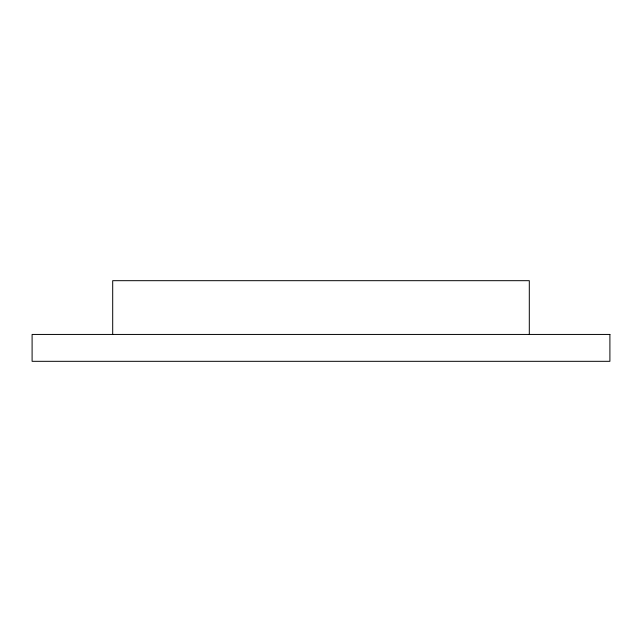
<?xml version="1.0" encoding="UTF-8"?>
<svg xmlns="http://www.w3.org/2000/svg" width="642" height="642" viewBox="0 0 642 642"><rect width="100%" height="100%" fill="white"/><g stroke="black" fill="none" stroke-linecap="round" stroke-linejoin="round"><path stroke-width="0.96" d="M529.305 334.442L529.305 280.682L112.695 280.682L112.695 334.442M609.9 334.442L32.1 334.442L32.1 361.318L609.9 361.318L609.9 334.442"/></g></svg>
